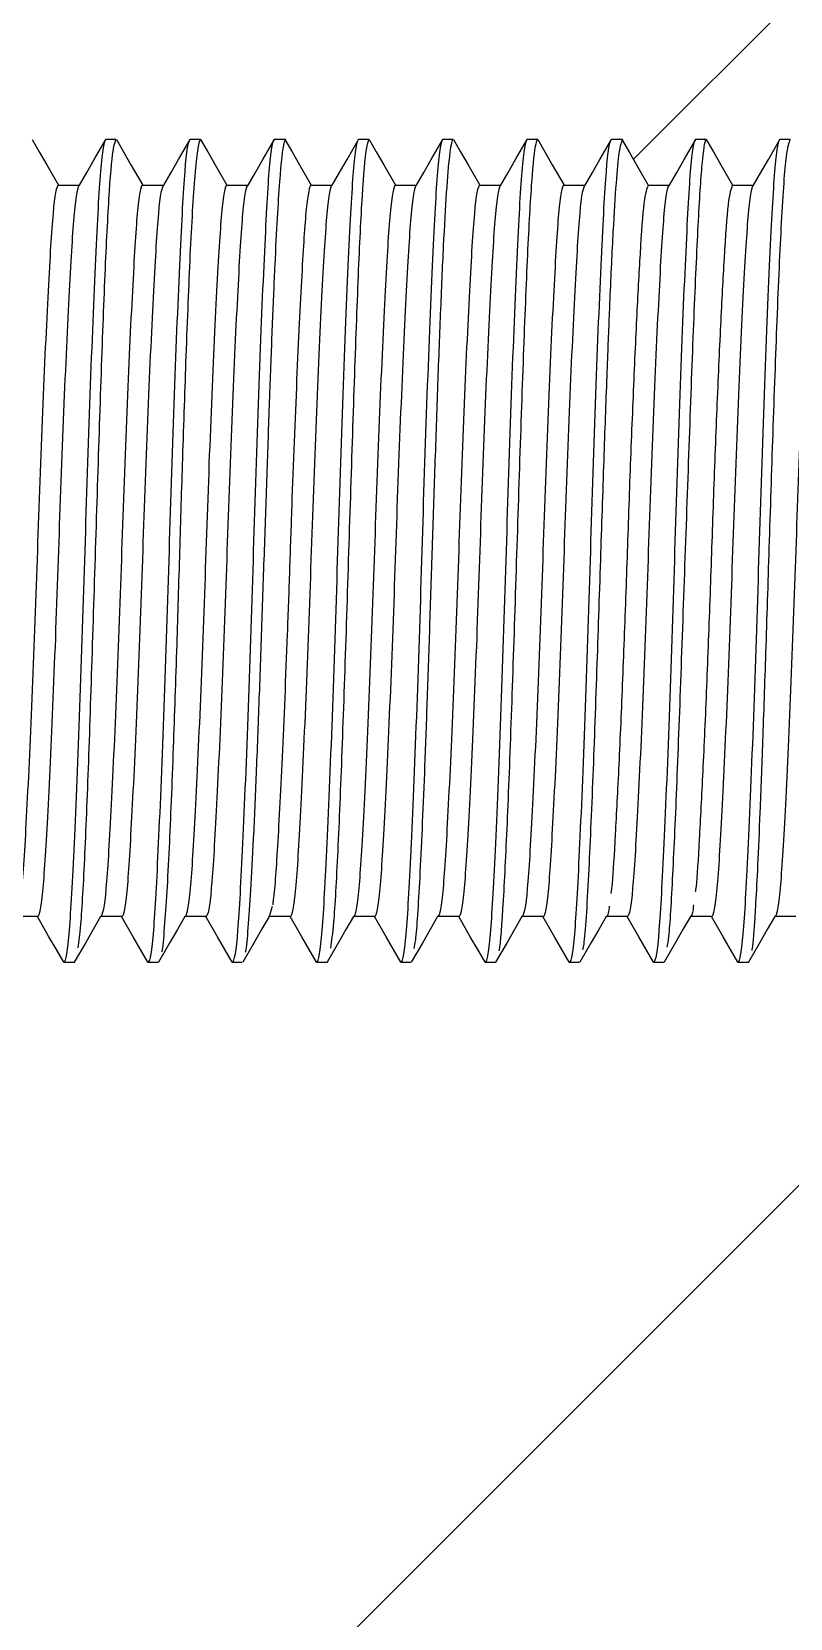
# Model space of a CAD drawing. Header units: millimetres. Extents: x 15 to 415, y 5 to 292.
# Drawn here: x 42.4 to 45.26, y 133.46 to 139.44 of the extents above; entities that cross this region are included whole.
import ezdxf

# ---------------------------------------------------------------- set-up
doc = ezdxf.new("R2010")
doc.units = ezdxf.units.MM

msp = doc.modelspace()

# ---------------------------------------------------------------- hatches: boundary and pattern name
at = {"linetype": 'Continuous', "lineweight": 18}
h = msp.add_hatch(dxfattribs=at)
h.set_pattern_fill('ANSI31', angle=3e-322, style=0)
edge = h.paths.add_edge_path(flags=0)
edge.add_line((39.778, 188.8608), (39.8782, 189.0344))
edge.add_line((39.8782, 189.0344), (40.0162, 188.8608))
edge.add_line((40.0162, 188.8608), (40.0955, 188.8608))
edge.add_line((40.0955, 188.8608), (40.1957, 189.0344))
edge.add_line((40.1957, 189.0344), (40.3337, 188.8608))
edge.add_line((40.3337, 188.8608), (40.413, 188.8608))
edge.add_line((40.413, 188.8608), (40.5132, 189.0344))
edge.add_line((40.5132, 189.0344), (40.6512, 188.8608))
edge.add_line((40.6512, 188.8608), (40.7305, 188.8608))
edge.add_line((40.7305, 188.8608), (40.8307, 189.0344))
edge.add_line((40.8307, 189.0344), (40.9687, 188.8608))
edge.add_line((40.9687, 188.8608), (41.048, 188.8608))
edge.add_line((41.048, 188.8608), (41.1482, 189.0344))
edge.add_line((41.1482, 189.0344), (41.2862, 188.8608))
edge.add_line((41.2862, 188.8608), (41.3655, 188.8608))
edge.add_line((41.3655, 188.8608), (41.4657, 189.0344))
edge.add_line((41.4657, 189.0344), (41.6037, 188.8608))
edge.add_line((41.6037, 188.8608), (41.683, 188.8608))
edge.add_line((41.683, 188.8608), (41.7832, 189.0344))
edge.add_line((41.7832, 189.0344), (41.9212, 188.8608))
edge.add_line((41.9212, 188.8608), (42.0005, 188.8608))
edge.add_line((42.0005, 188.8608), (42.1007, 189.0344))
edge.add_line((42.1007, 189.0344), (42.2387, 188.8608))
edge.add_line((42.2387, 188.8608), (42.318, 188.8608))
edge.add_line((42.318, 188.8608), (42.4182, 189.0344))
edge.add_line((42.4182, 189.0344), (42.5562, 188.8608))
edge.add_line((42.5562, 188.8608), (42.6355, 188.8608))
edge.add_line((42.6355, 188.8608), (42.7357, 189.0344))
edge.add_line((42.7357, 189.0344), (42.8737, 188.8608))
edge.add_line((42.8737, 188.8608), (42.953, 188.8608))
edge.add_line((42.953, 188.8608), (43.0532, 189.0344))
edge.add_line((43.0532, 189.0344), (43.1912, 188.8608))
edge.add_line((43.1912, 188.8608), (43.2705, 188.8608))
edge.add_line((43.2705, 188.8608), (43.3707, 189.0344))
edge.add_line((43.3707, 189.0344), (43.5087, 188.8608))
edge.add_line((43.5087, 188.8608), (43.588, 188.8608))
edge.add_line((43.588, 188.8608), (43.6882, 189.0344))
edge.add_line((43.6882, 189.0344), (43.8262, 188.8608))
edge.add_line((43.8262, 188.8608), (43.9055, 188.8608))
edge.add_line((43.9055, 188.8608), (44.0057, 189.0344))
edge.add_line((44.0057, 189.0344), (44.1437, 188.8608))
edge.add_line((44.1437, 188.8608), (44.223, 188.8608))
edge.add_line((44.223, 188.8608), (44.3232, 189.0344))
edge.add_line((44.3232, 189.0344), (44.4612, 188.8608))
edge.add_line((44.4612, 188.8608), (44.5405, 188.8608))
edge.add_line((44.5405, 188.8608), (44.6407, 189.0344))
edge.add_line((44.6407, 189.0344), (44.7787, 188.8608))
edge.add_line((44.7787, 188.8608), (44.858, 188.8608))
edge.add_line((44.858, 188.8608), (44.9582, 189.0344))
edge.add_line((44.9582, 189.0344), (45.0962, 188.8608))
edge.add_line((45.0962, 188.8608), (45.1755, 188.8608))
edge.add_line((45.1755, 188.8608), (45.2757, 189.0344))
edge.add_line((45.2757, 189.0344), (45.4137, 188.8608))
edge.add_line((45.4137, 188.8608), (45.493, 188.8608))
edge.add_line((45.493, 188.8608), (45.5932, 189.0344))
edge.add_line((45.5932, 189.0344), (45.7312, 188.8608))
edge.add_line((45.7312, 188.8608), (45.8105, 188.8608))
edge.add_line((45.8105, 188.8608), (45.9107, 189.0344))
edge.add_line((45.9107, 189.0344), (46.0487, 188.8608))
edge.add_line((46.0487, 188.8608), (46.128, 188.8608))
edge.add_line((46.128, 188.8608), (46.2282, 189.0344))
edge.add_line((46.2282, 189.0344), (46.3662, 188.8608))
edge.add_line((46.3662, 188.8608), (46.4455, 188.8608))
edge.add_line((46.4455, 188.8608), (46.5457, 189.0344))
edge.add_line((46.5457, 189.0344), (46.6837, 188.8608))
edge.add_line((46.6837, 188.8608), (46.763, 188.8608))
edge.add_line((46.763, 188.8608), (46.8632, 189.0344))
edge.add_line((46.8632, 189.0344), (47.0012, 188.8608))
edge.add_line((47.0012, 188.8608), (47.0805, 188.8608))
edge.add_line((47.0805, 188.8608), (47.1807, 189.0344))
edge.add_line((47.1807, 189.0344), (47.2026, 186.1045))
edge.add_line((47.2026, 186.1045), (47.1599, 186.1045))
edge.add_line((47.1599, 186.1045), (47.0607, 185.9326))
edge.add_line((47.0607, 185.9326), (47.0187, 185.9326))
edge.add_line((47.0187, 185.9326), (46.9218, 186.1045))
edge.add_line((46.9218, 186.1045), (46.8424, 186.1045))
edge.add_line((46.8424, 186.1045), (46.7432, 185.9326))
edge.add_line((46.7432, 185.9326), (46.705, 185.9326))
edge.add_line((46.705, 185.9326), (46.6043, 186.1045))
edge.add_line((46.6043, 186.1045), (46.5249, 186.1045))
edge.add_line((46.5249, 186.1045), (46.4257, 185.9326))
edge.add_line((46.4257, 185.9326), (46.3842, 185.9326))
edge.add_line((46.3842, 185.9326), (46.2868, 186.1045))
edge.add_line((46.2868, 186.1045), (46.2074, 186.1045))
edge.add_line((46.2074, 186.1045), (46.1082, 185.9326))
edge.add_line((46.1082, 185.9326), (46.0667, 185.9326))
edge.add_line((46.0667, 185.9326), (45.9693, 186.1045))
edge.add_line((45.9693, 186.1045), (45.8899, 186.1045))
edge.add_line((45.8899, 186.1045), (45.7907, 185.9326))
edge.add_line((45.7907, 185.9326), (45.7514, 185.9326))
edge.add_line((45.7514, 185.9326), (45.6518, 186.1045))
edge.add_line((45.6518, 186.1045), (45.5724, 186.1045))
edge.add_line((45.5724, 186.1045), (45.4732, 185.9326))
edge.add_line((45.4732, 185.9326), (45.4317, 185.9326))
edge.add_line((45.4317, 185.9326), (45.3343, 186.1045))
edge.add_line((45.3343, 186.1045), (45.2549, 186.1045))
edge.add_line((45.2549, 186.1045), (45.1557, 185.9326))
edge.add_line((45.1557, 185.9326), (45.1161, 185.9326))
edge.add_line((45.1161, 185.9326), (45.0168, 186.1045))
edge.add_line((45.0168, 186.1045), (44.9374, 186.1045))
edge.add_line((44.9374, 186.1045), (44.8382, 185.9326))
edge.add_line((44.8382, 185.9326), (44.7984, 185.9326))
edge.add_line((44.7984, 185.9326), (44.6993, 186.1045))
edge.add_line((44.6993, 186.1045), (44.6199, 186.1045))
edge.add_line((44.6199, 186.1045), (44.5207, 185.9326))
edge.add_line((44.5207, 185.9326), (44.4809, 185.9326))
edge.add_line((44.4809, 185.9326), (44.3818, 186.1045))
edge.add_line((44.3818, 186.1045), (44.3024, 186.1045))
edge.add_line((44.3024, 186.1045), (44.2032, 185.9326))
edge.add_line((44.2032, 185.9326), (44.1638, 185.9326))
edge.add_line((44.1638, 185.9326), (44.0643, 186.1045))
edge.add_line((44.0643, 186.1045), (43.9849, 186.1045))
edge.add_line((43.9849, 186.1045), (43.8857, 185.9326))
edge.add_line((43.8857, 185.9326), (43.8458, 185.9326))
edge.add_line((43.8458, 185.9326), (43.7468, 186.1045))
edge.add_line((43.7468, 186.1045), (43.6674, 186.1045))
edge.add_line((43.6674, 186.1045), (43.5682, 185.9326))
edge.add_line((43.5682, 185.9326), (43.5294, 185.9326))
edge.add_line((43.5294, 185.9326), (43.4293, 186.1045))
edge.add_line((43.4293, 186.1045), (43.3499, 186.1045))
edge.add_line((43.3499, 186.1045), (43.2507, 185.9326))
edge.add_line((43.2507, 185.9326), (43.209, 185.9326))
edge.add_line((43.209, 185.9326), (43.1118, 186.1045))
edge.add_line((43.1118, 186.1045), (43.0324, 186.1045))
edge.add_line((43.0324, 186.1045), (42.9332, 185.9326))
edge.add_line((42.9332, 185.9326), (42.8964, 185.9326))
edge.add_line((42.8964, 185.9326), (42.7943, 186.1045))
edge.add_line((42.7943, 186.1045), (42.7149, 186.1045))
edge.add_line((42.7149, 186.1045), (42.6157, 185.9326))
edge.add_line((42.6157, 185.9326), (42.576, 185.9326))
edge.add_line((42.576, 185.9326), (42.4768, 186.1045))
edge.add_line((42.4768, 186.1045), (42.3974, 186.1045))
edge.add_line((42.3974, 186.1045), (42.2982, 185.9326))
edge.add_line((42.2982, 185.9326), (42.2572, 185.9326))
edge.add_line((42.2572, 185.9326), (42.1593, 186.1045))
edge.add_line((42.1593, 186.1045), (42.0799, 186.1045))
edge.add_line((42.0799, 186.1045), (41.9807, 185.9326))
edge.add_line((41.9807, 185.9326), (41.9385, 185.9326))
edge.add_line((41.9385, 185.9326), (41.8418, 186.1045))
edge.add_line((41.8418, 186.1045), (41.7624, 186.1045))
edge.add_line((41.7624, 186.1045), (41.6632, 185.9326))
edge.add_line((41.6632, 185.9326), (41.625, 185.9326))
edge.add_line((41.625, 185.9326), (41.5243, 186.1045))
edge.add_line((41.5243, 186.1045), (41.4449, 186.1045))
edge.add_line((41.4449, 186.1045), (41.3457, 185.9326))
edge.add_line((41.3457, 185.9326), (41.306, 185.9326))
edge.add_line((41.306, 185.9326), (41.2068, 186.1045))
edge.add_line((41.2068, 186.1045), (41.1274, 186.1045))
edge.add_line((41.1274, 186.1045), (41.0282, 185.9326))
edge.add_line((41.0282, 185.9326), (40.9914, 185.9326))
edge.add_line((40.9914, 185.9326), (40.8893, 186.1045))
edge.add_line((40.8893, 186.1045), (40.8099, 186.1045))
edge.add_line((40.8099, 186.1045), (40.7107, 185.9326))
edge.add_line((40.7107, 185.9326), (40.6725, 185.9326))
edge.add_line((40.6725, 185.9326), (40.5718, 186.1045))
edge.add_line((40.5718, 186.1045), (40.4924, 186.1045))
edge.add_line((40.4924, 186.1045), (40.3932, 185.9326))
edge.add_line((40.3932, 185.9326), (40.3559, 185.9326))
edge.add_line((40.3559, 185.9326), (40.2543, 186.1045))
edge.add_line((40.2543, 186.1045), (40.1749, 186.1045))
edge.add_line((40.1749, 186.1045), (40.0757, 185.9326))
edge.add_line((40.0757, 185.9326), (40.0374, 185.9326))
edge.add_line((40.0374, 185.9326), (39.9368, 186.1045))
edge.add_line((39.9368, 186.1045), (39.8574, 186.1045))
edge.add_line((39.8574, 186.1045), (39.7582, 185.9326))
edge.add_line((39.7582, 185.9326), (39.7185, 185.9326))
edge.add_line((39.7185, 185.9326), (39.6193, 186.1045))
edge.add_line((39.6193, 186.1045), (39.5399, 186.1045))
edge.add_line((39.5399, 186.1045), (39.4407, 185.9326))
edge.add_line((39.4407, 185.9326), (39.2026, 185.9326))
edge.add_line((39.2026, 185.9326), (39.2026, 139.0326))
edge.add_line((39.2026, 139.0326), (39.2254, 139.0326))
edge.add_line((39.2254, 139.0326), (39.3246, 138.8608))
edge.add_line((39.3246, 138.8608), (39.404, 138.8608))
edge.add_line((39.404, 138.8608), (39.5032, 139.0326))
edge.add_line((39.5032, 139.0326), (39.5455, 139.0326))
edge.add_line((39.5455, 139.0326), (39.6421, 138.8608))
edge.add_line((39.6421, 138.8608), (39.7215, 138.8608))
edge.add_line((39.7215, 138.8608), (39.8207, 139.0326))
edge.add_line((39.8207, 139.0326), (39.8621, 139.0326))
edge.add_line((39.8621, 139.0326), (39.9596, 138.8608))
edge.add_line((39.9596, 138.8608), (40.039, 138.8608))
edge.add_line((40.039, 138.8608), (40.1382, 139.0326))
edge.add_line((40.1382, 139.0326), (40.1768, 139.0326))
edge.add_line((40.1768, 139.0326), (40.2771, 138.8608))
edge.add_line((40.2771, 138.8608), (40.3565, 138.8608))
edge.add_line((40.3565, 138.8608), (40.4557, 139.0326))
edge.add_line((40.4557, 139.0326), (40.4958, 139.0326))
edge.add_line((40.4958, 139.0326), (40.5946, 138.8608))
edge.add_line((40.5946, 138.8608), (40.674, 138.8608))
edge.add_line((40.674, 138.8608), (40.7732, 139.0326))
edge.add_line((40.7732, 139.0326), (40.8126, 139.0326))
edge.add_line((40.8126, 139.0326), (40.9121, 138.8608))
edge.add_line((40.9121, 138.8608), (40.9915, 138.8608))
edge.add_line((40.9915, 138.8608), (41.0907, 139.0326))
edge.add_line((41.0907, 139.0326), (41.1304, 139.0326))
edge.add_line((41.1304, 139.0326), (41.2296, 138.8608))
edge.add_line((41.2296, 138.8608), (41.309, 138.8608))
edge.add_line((41.309, 138.8608), (41.4082, 139.0326))
edge.add_line((41.4082, 139.0326), (41.4497, 139.0326))
edge.add_line((41.4497, 139.0326), (41.5471, 138.8608))
edge.add_line((41.5471, 138.8608), (41.6265, 138.8608))
edge.add_line((41.6265, 138.8608), (41.7257, 139.0326))
edge.add_line((41.7257, 139.0326), (41.765, 139.0326))
edge.add_line((41.765, 139.0326), (41.8646, 138.8608))
edge.add_line((41.8646, 138.8608), (41.944, 138.8608))
edge.add_line((41.944, 138.8608), (42.0432, 139.0326))
edge.add_line((42.0432, 139.0326), (42.0843, 139.0326))
edge.add_line((42.0843, 139.0326), (42.1821, 138.8608))
edge.add_line((42.1821, 138.8608), (42.2615, 138.8608))
edge.add_line((42.2615, 138.8608), (42.3607, 139.0326))
edge.add_line((42.3607, 139.0326), (42.3976, 139.0326))
edge.add_line((42.3976, 139.0326), (42.4996, 138.8608))
edge.add_line((42.4996, 138.8608), (42.579, 138.8608))
edge.add_line((42.579, 138.8608), (42.6782, 139.0326))
edge.add_line((42.6782, 139.0326), (42.7164, 139.0326))
edge.add_line((42.7164, 139.0326), (42.8171, 138.8608))
edge.add_line((42.8171, 138.8608), (42.8965, 138.8608))
edge.add_line((42.8965, 138.8608), (42.9957, 139.0326))
edge.add_line((42.9957, 139.0326), (43.0354, 139.0326))
edge.add_line((43.0354, 139.0326), (43.1346, 138.8608))
edge.add_line((43.1346, 138.8608), (43.214, 138.8608))
edge.add_line((43.214, 138.8608), (43.3132, 139.0326))
edge.add_line((43.3132, 139.0326), (43.3558, 139.0326))
edge.add_line((43.3558, 139.0326), (43.4521, 138.8608))
edge.add_line((43.4521, 138.8608), (43.5315, 138.8608))
edge.add_line((43.5315, 138.8608), (43.6307, 139.0326))
edge.add_line((43.6307, 139.0326), (43.6696, 139.0326))
edge.add_line((43.6696, 139.0326), (43.7696, 138.8608))
edge.add_line((43.7696, 138.8608), (43.849, 138.8608))
edge.add_line((43.849, 138.8608), (43.9482, 139.0326))
edge.add_line((43.9482, 139.0326), (43.9871, 139.0326))
edge.add_line((43.9871, 139.0326), (44.0871, 138.8608))
edge.add_line((44.0871, 138.8608), (44.1665, 138.8608))
edge.add_line((44.1665, 138.8608), (44.2657, 139.0326))
edge.add_line((44.2657, 139.0326), (44.3053, 139.0326))
edge.add_line((44.3053, 139.0326), (44.4046, 138.8608))
edge.add_line((44.4046, 138.8608), (44.484, 138.8608))
edge.add_line((44.484, 138.8608), (44.5832, 139.0326))
edge.add_line((44.5832, 139.0326), (44.6247, 139.0326))
edge.add_line((44.6247, 139.0326), (44.7221, 138.8608))
edge.add_line((44.7221, 138.8608), (44.8015, 138.8608))
edge.add_line((44.8015, 138.8608), (44.9007, 139.0326))
edge.add_line((44.9007, 139.0326), (44.9404, 139.0326))
edge.add_line((44.9404, 139.0326), (45.0396, 138.8608))
edge.add_line((45.0396, 138.8608), (45.119, 138.8608))
edge.add_line((45.119, 138.8608), (45.2182, 139.0326))
edge.add_line((45.2182, 139.0326), (45.2561, 139.0326))
edge.add_line((45.2561, 139.0326), (45.3571, 138.8608))
edge.add_line((45.3571, 138.8608), (45.4365, 138.8608))
edge.add_line((45.4365, 138.8608), (45.5357, 139.0326))
edge.add_line((45.5357, 139.0326), (45.5771, 139.0326))
edge.add_line((45.5771, 139.0326), (45.6746, 138.8608))
edge.add_line((45.6746, 138.8608), (45.754, 138.8608))
edge.add_line((45.754, 138.8608), (45.8532, 139.0326))
edge.add_line((45.8532, 139.0326), (45.89, 139.0326))
edge.add_line((45.89, 139.0326), (45.9921, 138.8608))
edge.add_line((45.9921, 138.8608), (46.0715, 138.8608))
edge.add_line((46.0715, 138.8608), (46.1707, 139.0326))
edge.add_line((46.1707, 139.0326), (46.2085, 139.0326))
edge.add_line((46.2085, 139.0326), (46.3096, 138.8608))
edge.add_line((46.3096, 138.8608), (46.389, 138.8608))
edge.add_line((46.389, 138.8608), (46.4882, 139.0326))
edge.add_line((46.4882, 139.0326), (46.5295, 139.0326))
edge.add_line((46.5295, 139.0326), (46.6271, 138.8608))
edge.add_line((46.6271, 138.8608), (46.7065, 138.8608))
edge.add_line((46.7065, 138.8608), (46.8057, 139.0326))
edge.add_line((46.8057, 139.0326), (46.8454, 139.0326))
edge.add_line((46.8454, 139.0326), (46.9446, 138.8608))
edge.add_line((46.9446, 138.8608), (47.024, 138.8608))
edge.add_line((47.024, 138.8608), (47.1232, 139.0326))
edge.add_line((47.1232, 139.0326), (47.2026, 139.0326))
edge.add_line((47.2026, 139.0326), (47.2026, 135.9326))
edge.add_line((47.2026, 135.9326), (46.9644, 135.9326))
edge.add_line((46.9644, 135.9326), (46.8652, 136.1045))
edge.add_line((46.8652, 136.1045), (46.7858, 136.1045))
edge.add_line((46.7858, 136.1045), (46.6866, 135.9326))
edge.add_line((46.6866, 135.9326), (46.6469, 135.9326))
edge.add_line((46.6469, 135.9326), (46.5477, 136.1045))
edge.add_line((46.5477, 136.1045), (46.4683, 136.1045))
edge.add_line((46.4683, 136.1045), (46.3691, 135.9326))
edge.add_line((46.3691, 135.9326), (46.3294, 135.9326))
edge.add_line((46.3294, 135.9326), (46.2302, 136.1045))
edge.add_line((46.2302, 136.1045), (46.1508, 136.1045))
edge.add_line((46.1508, 136.1045), (46.0516, 135.9326))
edge.add_line((46.0516, 135.9326), (46.0119, 135.9326))
edge.add_line((46.0119, 135.9326), (45.9127, 136.1045))
edge.add_line((45.9127, 136.1045), (45.8333, 136.1045))
edge.add_line((45.8333, 136.1045), (45.7341, 135.9326))
edge.add_line((45.7341, 135.9326), (45.6944, 135.9326))
edge.add_line((45.6944, 135.9326), (45.5952, 136.1045))
edge.add_line((45.5952, 136.1045), (45.5158, 136.1045))
edge.add_line((45.5158, 136.1045), (45.4166, 135.9326))
edge.add_line((45.4166, 135.9326), (45.3769, 135.9326))
edge.add_line((45.3769, 135.9326), (45.2777, 136.1045))
edge.add_line((45.2777, 136.1045), (45.1983, 136.1045))
edge.add_line((45.1983, 136.1045), (45.0991, 135.9326))
edge.add_line((45.0991, 135.9326), (45.0594, 135.9326))
edge.add_line((45.0594, 135.9326), (44.9602, 136.1045))
edge.add_line((44.9602, 136.1045), (44.8808, 136.1045))
edge.add_line((44.8808, 136.1045), (44.7816, 135.9326))
edge.add_line((44.7816, 135.9326), (44.7419, 135.9326))
edge.add_line((44.7419, 135.9326), (44.6427, 136.1045))
edge.add_line((44.6427, 136.1045), (44.5633, 136.1045))
edge.add_line((44.5633, 136.1045), (44.4641, 135.9326))
edge.add_line((44.4641, 135.9326), (44.4244, 135.9326))
edge.add_line((44.4244, 135.9326), (44.3252, 136.1045))
edge.add_line((44.3252, 136.1045), (44.2458, 136.1045))
edge.add_line((44.2458, 136.1045), (44.1466, 135.9326))
edge.add_line((44.1466, 135.9326), (44.1069, 135.9326))
edge.add_line((44.1069, 135.9326), (44.0077, 136.1045))
edge.add_line((44.0077, 136.1045), (43.9283, 136.1045))
edge.add_line((43.9283, 136.1045), (43.8291, 135.9326))
edge.add_line((43.8291, 135.9326), (43.7894, 135.9326))
edge.add_line((43.7894, 135.9326), (43.6902, 136.1045))
edge.add_line((43.6902, 136.1045), (43.6108, 136.1045))
edge.add_line((43.6108, 136.1045), (43.5116, 135.9326))
edge.add_line((43.5116, 135.9326), (43.4719, 135.9326))
edge.add_line((43.4719, 135.9326), (43.3727, 136.1045))
edge.add_line((43.3727, 136.1045), (43.2933, 136.1045))
edge.add_line((43.2933, 136.1045), (43.1941, 135.9326))
edge.add_line((43.1941, 135.9326), (43.1544, 135.9326))
edge.add_line((43.1544, 135.9326), (43.0552, 136.1045))
edge.add_line((43.0552, 136.1045), (42.9758, 136.1045))
edge.add_line((42.9758, 136.1045), (42.8766, 135.9326))
edge.add_line((42.8766, 135.9326), (42.8369, 135.9326))
edge.add_line((42.8369, 135.9326), (42.7377, 136.1045))
edge.add_line((42.7377, 136.1045), (42.6583, 136.1045))
edge.add_line((42.6583, 136.1045), (42.5591, 135.9326))
edge.add_line((42.5591, 135.9326), (42.5194, 135.9326))
edge.add_line((42.5194, 135.9326), (42.4202, 136.1045))
edge.add_line((42.4202, 136.1045), (42.3408, 136.1045))
edge.add_line((42.3408, 136.1045), (42.2416, 135.9326))
edge.add_line((42.2416, 135.9326), (42.2019, 135.9326))
edge.add_line((42.2019, 135.9326), (42.1027, 136.1045))
edge.add_line((42.1027, 136.1045), (42.0233, 136.1045))
edge.add_line((42.0233, 136.1045), (41.9241, 135.9326))
edge.add_line((41.9241, 135.9326), (41.8844, 135.9326))
edge.add_line((41.8844, 135.9326), (41.7852, 136.1045))
edge.add_line((41.7852, 136.1045), (41.7058, 136.1045))
edge.add_line((41.7058, 136.1045), (41.6066, 135.9326))
edge.add_line((41.6066, 135.9326), (41.5669, 135.9326))
edge.add_line((41.5669, 135.9326), (41.4677, 136.1045))
edge.add_line((41.4677, 136.1045), (41.3883, 136.1045))
edge.add_line((41.3883, 136.1045), (41.2891, 135.9326))
edge.add_line((41.2891, 135.9326), (41.2494, 135.9326))
edge.add_line((41.2494, 135.9326), (41.1502, 136.1045))
edge.add_line((41.1502, 136.1045), (41.0708, 136.1045))
edge.add_line((41.0708, 136.1045), (40.9716, 135.9326))
edge.add_line((40.9716, 135.9326), (40.9319, 135.9326))
edge.add_line((40.9319, 135.9326), (40.8327, 136.1045))
edge.add_line((40.8327, 136.1045), (40.7533, 136.1045))
edge.add_line((40.7533, 136.1045), (40.6541, 135.9326))
edge.add_line((40.6541, 135.9326), (40.6144, 135.9326))
edge.add_line((40.6144, 135.9326), (40.5152, 136.1045))
edge.add_line((40.5152, 136.1045), (40.4358, 136.1045))
edge.add_line((40.4358, 136.1045), (40.3366, 135.9326))
edge.add_line((40.3366, 135.9326), (40.2969, 135.9326))
edge.add_line((40.2969, 135.9326), (40.1977, 136.1045))
edge.add_line((40.1977, 136.1045), (40.1183, 136.1045))
edge.add_line((40.1183, 136.1045), (40.0191, 135.9326))
edge.add_line((40.0191, 135.9326), (39.9794, 135.9326))
edge.add_line((39.9794, 135.9326), (39.8802, 136.1045))
edge.add_line((39.8802, 136.1045), (39.8008, 136.1045))
edge.add_line((39.8008, 136.1045), (39.7016, 135.9326))
edge.add_line((39.7016, 135.9326), (39.6619, 135.9326))
edge.add_line((39.6619, 135.9326), (39.5627, 136.1045))
edge.add_line((39.5627, 136.1045), (39.4833, 136.1045))
edge.add_line((39.4833, 136.1045), (39.3841, 135.9326))
edge.add_line((39.3841, 135.9326), (39.3444, 135.9326))
edge.add_line((39.3444, 135.9326), (39.2452, 136.1045))
edge.add_line((39.2452, 136.1045), (39.1658, 136.1045))
edge.add_line((39.1658, 136.1045), (39.0666, 135.9326))
edge.add_line((39.0666, 135.9326), (39.2024, 135.9326))
edge.add_line((39.2024, 135.9326), (39.2026, 127.4826))
edge.add_line((39.2026, 127.4826), (51.2026, 127.4826))
edge.add_line((51.2026, 127.4826), (51.2026, 197.4826))
edge.add_line((51.2026, 197.4826), (39.2026, 197.4826))
edge.add_line((39.2026, 197.4826), (39.2026, 189.0326))
edge.add_spline(control_points=[(39.2026, 189.0326), (39.229, 189.0326), (39.2555, 189.0326), (39.2819, 189.0326)], knot_values=[0, 0, 0, 0, 1, 1, 1, 1], weights=[1, 1, 1, 1], degree=3, periodic=0)
edge.add_line((39.2819, 189.0326), (39.3812, 188.8608))
edge.add_line((39.3812, 188.8608), (39.4605, 188.8608))
edge.add_line((39.4605, 188.8608), (39.5607, 189.0344))
edge.add_line((39.5607, 189.0344), (39.6987, 188.8608))
edge.add_line((39.6987, 188.8608), (39.778, 188.8608))

# ---------------------------------------------------------------- linework, layer by layer
at = {"color": 7, "linetype": 'Continuous', "lineweight": 25}
for p, q in [((42.7164, 139.0326), (42.6782, 139.0326)), ((43.0354, 139.0326), (42.9957, 139.0326)), ((43.3558, 139.0326), (43.3132, 139.0326)), ((43.6696, 139.0326), (43.6307, 139.0326)), ((43.9871, 139.0326), (43.9482, 139.0326)), ((44.3053, 139.0326), (44.2657, 139.0326)), ((44.6247, 139.0326), (44.5832, 139.0326)), ((44.9404, 139.0326), (44.9007, 139.0326)), ((45.2561, 139.0326), (45.2182, 139.0326)), ((42.4996, 138.8608), (42.579, 138.8608)), ((42.8171, 138.8608), (42.8965, 138.8608)), ((43.1346, 138.8608), (43.214, 138.8608)), ((43.4521, 138.8608), (43.5315, 138.8608)), ((43.7696, 138.8608), (43.849, 138.8608)), ((44.0871, 138.8608), (44.1665, 138.8608)), ((44.4046, 138.8608), (44.484, 138.8608)), ((44.7221, 138.8608), (44.8015, 138.8608)), ((45.0396, 138.8608), (45.119, 138.8608)), ((43.3048, 136.1429), (43.2933, 136.1045)), ((42.4202, 136.1045), (42.3408, 136.1045)), ((42.7377, 136.1045), (42.6583, 136.1045)), ((43.0552, 136.1045), (42.9758, 136.1045)), ((43.3727, 136.1045), (43.2933, 136.1045)), ((43.6902, 136.1045), (43.6108, 136.1045)), ((44.0077, 136.1045), (43.9283, 136.1045)), ((44.3252, 136.1045), (44.2458, 136.1045)), ((44.6427, 136.1045), (44.5633, 136.1045)), ((44.9602, 136.1045), (44.8808, 136.1045)), ((45.2777, 136.1045), (45.1983, 136.1045)), ((42.5194, 135.9326), (42.5613, 135.9326)), ((42.8369, 135.9326), (42.8766, 135.9326)), ((43.1544, 135.9326), (43.1923, 135.9326)), ((43.4719, 135.9326), (43.5128, 135.9326)), ((43.7894, 135.9326), (43.8276, 135.9326)), ((44.1069, 135.9326), (44.1471, 135.9326)), ((44.4244, 135.9326), (44.4634, 135.9326)), ((44.7419, 135.9326), (44.7816, 135.9326)), ((45.0594, 135.9326), (45.101, 135.9326))]:
    msp.add_line(p, q, dxfattribs=at)
at = {"color": 7, "linetype": 'Continuous', "lineweight": 25, "flags": 128}
for points in [[(42.4004, 139.0326), (42.4273, 138.986), (42.4553, 138.9374), (42.4996, 138.8608)], [(42.579, 138.8608), (42.6067, 138.9088), (42.6344, 138.9569), (42.6782, 139.0326)], [(42.7179, 139.0326), (42.7448, 138.986), (42.7728, 138.9374), (42.8171, 138.8608)], [(42.8965, 138.8608), (42.9242, 138.9088), (42.9519, 138.9569), (42.9957, 139.0326)], [(43.0354, 139.0326), (43.0623, 138.986), (43.0903, 138.9374), (43.1346, 138.8608)], [(43.214, 138.8608), (43.2417, 138.9088), (43.2694, 138.9569), (43.3132, 139.0326)], [(43.3529, 139.0326), (43.3798, 138.986), (43.4078, 138.9374), (43.4521, 138.8608)], [(43.5315, 138.8608), (43.5592, 138.9088), (43.5869, 138.9569), (43.6307, 139.0326)], [(43.6704, 139.0326), (43.6973, 138.986), (43.7253, 138.9374), (43.7696, 138.8608)], [(43.849, 138.8608), (43.8767, 138.9088), (43.9044, 138.9569), (43.9482, 139.0326)], [(43.9879, 139.0326), (44.0148, 138.986), (44.0428, 138.9374), (44.0871, 138.8608)], [(44.1665, 138.8608), (44.1942, 138.9088), (44.2219, 138.9569), (44.2657, 139.0326)], [(44.3054, 139.0326), (44.3323, 138.986), (44.3603, 138.9374), (44.4046, 138.8608)], [(44.484, 138.8608), (44.5117, 138.9088), (44.5394, 138.9569), (44.5832, 139.0326)], [(44.6229, 139.0326), (44.6498, 138.986), (44.6778, 138.9374), (44.7221, 138.8608)], [(44.8015, 138.8608), (44.8292, 138.9088), (44.8569, 138.9569), (44.9007, 139.0326)], [(44.9404, 139.0326), (44.9673, 138.986), (44.9953, 138.9374), (45.0396, 138.8608)], [(45.119, 138.8608), (45.1467, 138.9088), (45.1744, 138.9569), (45.2182, 139.0326)], [(42.5194, 135.9326), (42.4917, 135.9807), (42.464, 136.0287), (42.4202, 136.1045)], [(42.6583, 136.1045), (42.6303, 136.0559), (42.6022, 136.0073), (42.5591, 135.9326)], [(42.8369, 135.9326), (42.8092, 135.9807), (42.7815, 136.0287), (42.7377, 136.1045)], [(42.9758, 136.1045), (42.9478, 136.0559), (42.9197, 136.0073), (42.8766, 135.9326)], [(43.1544, 135.9326), (43.1267, 135.9807), (43.099, 136.0287), (43.0552, 136.1045)], [(43.2933, 136.1045), (43.2653, 136.0559), (43.2372, 136.0073), (43.1941, 135.9326)], [(43.4719, 135.9326), (43.4442, 135.9807), (43.4165, 136.0287), (43.3727, 136.1045)], [(43.6108, 136.1045), (43.5828, 136.0559), (43.5547, 136.0073), (43.5116, 135.9326)], [(43.7894, 135.9326), (43.7617, 135.9807), (43.734, 136.0287), (43.6902, 136.1045)], [(43.9283, 136.1045), (43.9003, 136.0559), (43.8722, 136.0073), (43.8291, 135.9326)], [(44.1069, 135.9326), (44.0792, 135.9807), (44.0515, 136.0287), (44.0077, 136.1045)], [(44.2458, 136.1045), (44.2178, 136.0559), (44.1897, 136.0073), (44.1466, 135.9326)], [(44.4244, 135.9326), (44.3967, 135.9807), (44.369, 136.0287), (44.3252, 136.1045)], [(44.5633, 136.1045), (44.5353, 136.0559), (44.5072, 136.0073), (44.4641, 135.9326)], [(44.7419, 135.9326), (44.7142, 135.9807), (44.6865, 136.0287), (44.6427, 136.1045)], [(44.8808, 136.1045), (44.8528, 136.0559), (44.8247, 136.0073), (44.7816, 135.9326)], [(45.0594, 135.9326), (45.0317, 135.9807), (45.004, 136.0287), (44.9602, 136.1045)], [(45.1983, 136.1045), (45.1703, 136.0559), (45.1422, 136.0073), (45.0991, 135.9326)]]:
    msp.add_lwpolyline(points, dxfattribs=at)
at = {"color": 7, "linetype": 'Continuous', "lineweight": 25}
for points, knots in [([(42.6782, 139.0326), (42.6711, 139.0326), (42.664, 138.9894), (42.6546, 138.8738), (42.6518, 138.828), (42.6458, 138.719), (42.6426, 138.6554), (42.6325, 138.4401), (42.6252, 138.2629), (42.6112, 137.8805), (42.6045, 137.6764), (42.5931, 137.2889), (42.5864, 137.0848), (42.5724, 136.7024), (42.5651, 136.5252), (42.5551, 136.3098), (42.5518, 136.2462), (42.5458, 136.1373), (42.543, 136.0915), (42.5336, 135.9759), (42.5265, 135.9326), (42.5194, 135.9326)], [0, 0, 0, 0, 0.125, 0.125, 0.1875, 0.1875, 0.25, 0.25, 0.375, 0.375, 0.5, 0.5, 0.625, 0.625, 0.75, 0.75, 0.8125, 0.8125, 0.875, 0.875, 1, 1, 1, 1]), ([(42.7164, 139.0326), (42.7124, 139.0241), (42.7031, 139.0044), (42.6887, 138.8273), (42.6733, 138.5176), (42.6581, 138.1077), (42.643, 137.6394), (42.6281, 137.156), (42.6133, 136.7016), (42.5982, 136.3262), (42.5846, 136.0715), (42.576, 136.0115), (42.5725, 135.9873)], [0, 0, 0, 0, 0.081364, 0.18712, 0.292877, 0.398631, 0.504384, 0.610137, 0.716154, 0.822295, 0.928437, 1, 1, 1, 1]), ([(42.9957, 139.0326), (42.9886, 139.0326), (42.9815, 138.9894), (42.9721, 138.8738), (42.9693, 138.828), (42.9633, 138.719), (42.9601, 138.6554), (42.95, 138.4401), (42.9427, 138.2629), (42.9287, 137.8805), (42.922, 137.6764), (42.9106, 137.2889), (42.9039, 137.0848), (42.8899, 136.7024), (42.8826, 136.5252), (42.8726, 136.3098), (42.8693, 136.2462), (42.8633, 136.1373), (42.8605, 136.0915), (42.8511, 135.9759), (42.844, 135.9326), (42.8369, 135.9326)], [0, 0, 0, 0, 0.125, 0.125, 0.1875, 0.1875, 0.25, 0.25, 0.375, 0.375, 0.5, 0.5, 0.625, 0.625, 0.75, 0.75, 0.8125, 0.8125, 0.875, 0.875, 1, 1, 1, 1]), ([(43.0354, 139.0326), (43.0347, 139.0324), (43.0306, 139.0311), (43.0232, 139.0008), (43.0133, 138.9064), (43.0041, 138.7702), (42.9929, 138.556), (42.9804, 138.2452), (42.9672, 137.8537), (42.9559, 137.4799), (42.9447, 137.1061), (42.9314, 136.7141), (42.9189, 136.4045), (42.9077, 136.1897), (42.8984, 136.0595), (42.8919, 135.9849), (42.8885, 135.9723), (42.8884, 135.972)], [0, 0, 0, 0, 0.012239, 0.080305, 0.144967, 0.206227, 0.264078, 0.36925, 0.460888, 0.538957, 0.617203, 0.709026, 0.814392, 0.872347, 0.933706, 0.998475, 1, 1, 1, 1]), ([(43.3132, 139.0326), (43.3061, 139.0326), (43.299, 138.9894), (43.2896, 138.8738), (43.2868, 138.828), (43.2808, 138.719), (43.2776, 138.6554), (43.2675, 138.4401), (43.2602, 138.2629), (43.2462, 137.8805), (43.2395, 137.6764), (43.2281, 137.2889), (43.2214, 137.0848), (43.2074, 136.7024), (43.2001, 136.5252), (43.1901, 136.3098), (43.1868, 136.2462), (43.1808, 136.1373), (43.178, 136.0915), (43.1686, 135.9759), (43.1615, 135.9326), (43.1544, 135.9326)], [0, 0, 0, 0, 0.125, 0.125, 0.1875, 0.1875, 0.25, 0.25, 0.375, 0.375, 0.5, 0.5, 0.625, 0.625, 0.75, 0.75, 0.8125, 0.8125, 0.875, 0.875, 1, 1, 1, 1]), ([(43.3557, 139.0326), (43.3535, 139.0299), (43.3458, 139.0205), (43.3351, 138.9207), (43.3236, 138.7418), (43.3146, 138.5638), (43.3053, 138.3475), (43.2958, 138.0974), (43.2861, 137.8201), (43.276, 137.5241), (43.2657, 137.2197), (43.2552, 136.9192), (43.2445, 136.6389), (43.234, 136.3956), (43.2237, 136.1988), (43.2139, 136.06), (43.2071, 135.9854), (43.2037, 135.9715), (43.2034, 135.9704)], [0, 0, 0, 0, 0.0448616, 0.1563137, 0.2144341, 0.2740277, 0.3350934, 0.397631, 0.461639, 0.5271188, 0.5940696, 0.6624912, 0.7322785, 0.8009113, 0.8675131, 0.9320869, 0.9946303, 1, 1, 1, 1]), ([(43.6307, 139.0326), (43.6236, 139.0326), (43.6165, 138.9894), (43.6071, 138.8738), (43.6043, 138.828), (43.5983, 138.719), (43.5951, 138.6554), (43.585, 138.4401), (43.5777, 138.2629), (43.5637, 137.8805), (43.557, 137.6764), (43.5456, 137.2889), (43.5389, 137.0848), (43.5249, 136.7024), (43.5176, 136.5252), (43.5076, 136.3098), (43.5043, 136.2462), (43.4983, 136.1373), (43.4955, 136.0915), (43.4861, 135.9759), (43.479, 135.9326), (43.4719, 135.9326)], [0, 0, 0, 0, 0.125, 0.125, 0.1875, 0.1875, 0.25, 0.25, 0.375, 0.375, 0.5, 0.5, 0.625, 0.625, 0.75, 0.75, 0.8125, 0.8125, 0.875, 0.875, 1, 1, 1, 1]), ([(43.6696, 139.0326), (43.6659, 139.0252), (43.6571, 139.0073), (43.6434, 138.8402), (43.6286, 138.5356), (43.6137, 138.1283), (43.5985, 137.6597), (43.5832, 137.1744), (43.5676, 136.7171), (43.5519, 136.3378), (43.5375, 136.0766), (43.5284, 136.0128), (43.5245, 135.9863)], [0, 0, 0, 0, 0.075888, 0.181704, 0.287572, 0.393758, 0.499943, 0.60613, 0.712319, 0.818508, 0.924699, 1, 1, 1, 1]), ([(43.9482, 139.0326), (43.9411, 139.0326), (43.934, 138.9894), (43.9246, 138.8738), (43.9218, 138.828), (43.9158, 138.719), (43.9126, 138.6554), (43.9025, 138.4401), (43.8952, 138.2629), (43.8812, 137.8805), (43.8745, 137.6764), (43.8631, 137.2889), (43.8564, 137.0848), (43.8424, 136.7024), (43.8351, 136.5252), (43.8251, 136.3098), (43.8218, 136.2462), (43.8158, 136.1373), (43.813, 136.0915), (43.8036, 135.9759), (43.7965, 135.9326), (43.7894, 135.9326)], [0, 0, 0, 0, 0.125, 0.125, 0.1875, 0.1875, 0.25, 0.25, 0.375, 0.375, 0.5, 0.5, 0.625, 0.625, 0.75, 0.75, 0.8125, 0.8125, 0.875, 0.875, 1, 1, 1, 1]), ([(43.9871, 139.0326), (43.9863, 139.0323), (43.9815, 139.0302), (43.9728, 138.9853), (43.9611, 138.8463), (43.9496, 138.6411), (43.9385, 138.3857), (43.9277, 138.0963), (43.9172, 137.7889), (43.907, 137.4781), (43.8972, 137.1769), (43.8876, 136.8965), (43.8755, 136.5661), (43.8611, 136.2437), (43.8478, 136.0267), (43.8404, 135.9932), (43.8384, 135.9842)], [0, 0, 0, 0, 0.015693, 0.096571, 0.175393, 0.252155, 0.32686, 0.399502, 0.470085, 0.538605, 0.605064, 0.669459, 0.731793, 0.849822, 0.959678, 1, 1, 1, 1]), ([(44.2657, 139.0326), (44.2586, 139.0326), (44.2515, 138.9894), (44.2421, 138.8738), (44.2393, 138.828), (44.2333, 138.719), (44.2301, 138.6554), (44.22, 138.4401), (44.2127, 138.2629), (44.1987, 137.8805), (44.192, 137.6764), (44.1806, 137.2889), (44.1739, 137.0848), (44.1599, 136.7024), (44.1526, 136.5252), (44.1426, 136.3098), (44.1393, 136.2462), (44.1333, 136.1373), (44.1305, 136.0915), (44.1211, 135.9759), (44.114, 135.9326), (44.1069, 135.9326)], [0, 0, 0, 0, 0.125, 0.125, 0.1875, 0.1875, 0.25, 0.25, 0.375, 0.375, 0.5, 0.5, 0.625, 0.625, 0.75, 0.75, 0.8125, 0.8125, 0.875, 0.875, 1, 1, 1, 1]), ([(44.3053, 139.0326), (44.3034, 139.0307), (44.2964, 139.0233), (44.2841, 138.9194), (44.2685, 138.6572), (44.253, 138.2821), (44.2374, 137.8318), (44.2219, 137.3481), (44.2064, 136.8778), (44.1908, 136.4612), (44.1752, 136.1538), (44.1644, 135.9966), (44.1588, 135.9768), (44.1584, 135.9754)], [0, 0, 0, 0, 0.038306, 0.144188, 0.25007, 0.355949, 0.46183, 0.56771, 0.673596, 0.779675, 0.885755, 0.991834, 1, 1, 1, 1]), ([(44.5832, 139.0326), (44.5761, 139.0326), (44.569, 138.9894), (44.5596, 138.8738), (44.5568, 138.828), (44.5508, 138.719), (44.5476, 138.6554), (44.5375, 138.4401), (44.5302, 138.2629), (44.5162, 137.8805), (44.5095, 137.6764), (44.4981, 137.2889), (44.4914, 137.0848), (44.4774, 136.7024), (44.4701, 136.5252), (44.4601, 136.3098), (44.4568, 136.2462), (44.4508, 136.1373), (44.448, 136.0915), (44.4386, 135.9759), (44.4315, 135.9326), (44.4244, 135.9326)], [0, 0, 0, 0, 0.125, 0.125, 0.1875, 0.1875, 0.25, 0.25, 0.375, 0.375, 0.5, 0.5, 0.625, 0.625, 0.75, 0.75, 0.8125, 0.8125, 0.875, 0.875, 1, 1, 1, 1]), ([(44.6247, 139.0326), (44.6202, 139.0228), (44.6122, 139.005), (44.6003, 138.875), (44.5889, 138.6916), (44.5796, 138.4944), (44.5728, 138.3302), (44.569, 138.2328), (44.5627, 138.069), (44.5536, 137.8136), (44.541, 137.4337), (44.527, 137.012), (44.5117, 136.5826), (44.4951, 136.2161), (44.4824, 136.0101), (44.4753, 135.9838), (44.4741, 135.9796)], [0, 0, 0, 0, 0.088281, 0.158911, 0.233584, 0.312296, 0.339489, 0.367131, 0.387414, 0.461216, 0.54481, 0.638178, 0.741301, 0.854158, 0.976725, 1, 1, 1, 1]), ([(44.9007, 139.0326), (44.8936, 139.0326), (44.8865, 138.9894), (44.8771, 138.8738), (44.8743, 138.828), (44.8683, 138.719), (44.8651, 138.6554), (44.855, 138.4401), (44.8477, 138.2629), (44.8337, 137.8805), (44.827, 137.6764), (44.8156, 137.2889), (44.8089, 137.0848), (44.7949, 136.7024), (44.7876, 136.5252), (44.7776, 136.3098), (44.7743, 136.2462), (44.7683, 136.1373), (44.7655, 136.0915), (44.7561, 135.9759), (44.749, 135.9326), (44.7419, 135.9326)], [0, 0, 0, 0, 0.125, 0.125, 0.1875, 0.1875, 0.25, 0.25, 0.375, 0.375, 0.5, 0.5, 0.625, 0.625, 0.75, 0.75, 0.8125, 0.8125, 0.875, 0.875, 1, 1, 1, 1]), ([(44.9404, 139.0326), (44.9404, 139.0326), (44.9356, 139.0326), (44.926, 138.9823), (44.9109, 138.7648), (44.8953, 138.4257), (44.8792, 137.9971), (44.8623, 137.5196), (44.8453, 137.0392), (44.8291, 136.5986), (44.8134, 136.2503), (44.8011, 136.0373), (44.7942, 136.0003), (44.7921, 135.9892)], [0, 0, 0, 0, 0.000394, 0.106379, 0.212367, 0.31836, 0.424357, 0.530359, 0.636362, 0.74236, 0.848354, 0.954346, 1, 1, 1, 1]), ([(45.2182, 139.0326), (45.2111, 139.0326), (45.204, 138.9894), (45.1946, 138.8738), (45.1918, 138.828), (45.1858, 138.719), (45.1826, 138.6554), (45.1725, 138.4401), (45.1652, 138.2629), (45.1512, 137.8805), (45.1445, 137.6764), (45.1331, 137.2889), (45.1264, 137.0848), (45.1124, 136.7024), (45.1051, 136.5252), (45.0951, 136.3098), (45.0918, 136.2462), (45.0858, 136.1373), (45.083, 136.0915), (45.0736, 135.9759), (45.0665, 135.9326), (45.0594, 135.9326)], [0, 0, 0, 0, 0.125, 0.125, 0.1875, 0.1875, 0.25, 0.25, 0.375, 0.375, 0.5, 0.5, 0.625, 0.625, 0.75, 0.75, 0.8125, 0.8125, 0.875, 0.875, 1, 1, 1, 1]), ([(45.2561, 139.0326), (45.2512, 139.0199), (45.2401, 138.9915), (45.2235, 138.7506), (45.2067, 138.3761), (45.1912, 137.9416), (45.1771, 137.5063), (45.1644, 137.1086), (45.153, 136.7711), (45.1429, 136.5025), (45.1342, 136.3008), (45.1277, 136.1747), (45.1225, 136.0893), (45.1181, 136.0325), (45.1144, 135.9868), (45.1122, 135.9792), (45.1116, 135.9773)], [0, 0, 0, 0, 0.099413, 0.221027, 0.334234, 0.43902, 0.535364, 0.623254, 0.702676, 0.773617, 0.83607, 0.890021, 0.917248, 0.952662, 0.98808, 1, 1, 1, 1]), ([(42.4996, 138.8608), (42.4925, 138.8608), (42.4854, 138.8224), (42.476, 138.7195), (42.4732, 138.6788), (42.4672, 138.582), (42.464, 138.5254), (42.4539, 138.3339), (42.4466, 138.1764), (42.4326, 137.8364), (42.4259, 137.6549), (42.4145, 137.3104), (42.4078, 137.1289), (42.3938, 136.7889), (42.3865, 136.6314), (42.3765, 136.4399), (42.3732, 136.3833), (42.3672, 136.2864), (42.3644, 136.2458), (42.355, 136.1429), (42.3479, 136.1045), (42.3408, 136.1045)], [0, 0, 0, 0, 0.125, 0.125, 0.1875, 0.1875, 0.25, 0.25, 0.375, 0.375, 0.5, 0.5, 0.625, 0.625, 0.75, 0.75, 0.8125, 0.8125, 0.875, 0.875, 1, 1, 1, 1]), ([(42.579, 138.8608), (42.5719, 138.8608), (42.5648, 138.8224), (42.5554, 138.7195), (42.5526, 138.6788), (42.5466, 138.582), (42.5433, 138.5254), (42.5333, 138.3339), (42.526, 138.1764), (42.512, 137.8364), (42.5053, 137.6549), (42.4939, 137.3104), (42.4872, 137.1289), (42.4732, 136.7889), (42.4659, 136.6314), (42.4558, 136.4399), (42.4526, 136.3833), (42.4466, 136.2864), (42.4438, 136.2458), (42.4344, 136.1429), (42.4273, 136.1045), (42.4202, 136.1045)], [0, 0, 0, 0, 0.125, 0.125, 0.1875, 0.1875, 0.25, 0.25, 0.375, 0.375, 0.5, 0.5, 0.625, 0.625, 0.75, 0.75, 0.8125, 0.8125, 0.875, 0.875, 1, 1, 1, 1]), ([(42.8171, 138.8608), (42.81, 138.8608), (42.8029, 138.8224), (42.7935, 138.7195), (42.7907, 138.6788), (42.7847, 138.582), (42.7815, 138.5254), (42.7714, 138.3339), (42.7641, 138.1764), (42.7501, 137.8364), (42.7434, 137.6549), (42.732, 137.3104), (42.7253, 137.1289), (42.7113, 136.7889), (42.704, 136.6314), (42.694, 136.4399), (42.6907, 136.3833), (42.6847, 136.2864), (42.6819, 136.2458), (42.6725, 136.1429), (42.6654, 136.1045), (42.6583, 136.1045)], [0, 0, 0, 0, 0.125, 0.125, 0.1875, 0.1875, 0.25, 0.25, 0.375, 0.375, 0.5, 0.5, 0.625, 0.625, 0.75, 0.75, 0.8125, 0.8125, 0.875, 0.875, 1, 1, 1, 1]), ([(42.8965, 138.8608), (42.8894, 138.8608), (42.8823, 138.8224), (42.8729, 138.7195), (42.8701, 138.6788), (42.8641, 138.582), (42.8608, 138.5254), (42.8508, 138.3339), (42.8435, 138.1764), (42.8295, 137.8364), (42.8228, 137.6549), (42.8114, 137.3104), (42.8047, 137.1289), (42.7907, 136.7889), (42.7834, 136.6314), (42.7733, 136.4399), (42.7701, 136.3833), (42.7641, 136.2864), (42.7613, 136.2458), (42.7519, 136.1429), (42.7448, 136.1045), (42.7377, 136.1045)], [0, 0, 0, 0, 0.125, 0.125, 0.1875, 0.1875, 0.25, 0.25, 0.375, 0.375, 0.5, 0.5, 0.625, 0.625, 0.75, 0.75, 0.8125, 0.8125, 0.875, 0.875, 1, 1, 1, 1]), ([(43.1346, 138.8608), (43.1275, 138.8608), (43.1204, 138.8224), (43.111, 138.7195), (43.1082, 138.6788), (43.1022, 138.582), (43.099, 138.5254), (43.0889, 138.3339), (43.0816, 138.1764), (43.0676, 137.8364), (43.0609, 137.6549), (43.0495, 137.3104), (43.0428, 137.1289), (43.0288, 136.7889), (43.0215, 136.6314), (43.0115, 136.4399), (43.0082, 136.3833), (43.0022, 136.2864), (42.9994, 136.2458), (42.99, 136.1429), (42.9829, 136.1045), (42.9758, 136.1045)], [0, 0, 0, 0, 0.125, 0.125, 0.1875, 0.1875, 0.25, 0.25, 0.375, 0.375, 0.5, 0.5, 0.625, 0.625, 0.75, 0.75, 0.8125, 0.8125, 0.875, 0.875, 1, 1, 1, 1]), ([(43.214, 138.8608), (43.2069, 138.8608), (43.1998, 138.8224), (43.1904, 138.7195), (43.1876, 138.6788), (43.1816, 138.582), (43.1783, 138.5254), (43.1683, 138.3339), (43.161, 138.1764), (43.147, 137.8364), (43.1403, 137.6549), (43.1289, 137.3104), (43.1222, 137.1289), (43.1082, 136.7889), (43.1009, 136.6314), (43.0908, 136.4399), (43.0876, 136.3833), (43.0816, 136.2864), (43.0788, 136.2458), (43.0694, 136.1429), (43.0623, 136.1045), (43.0552, 136.1045)], [0, 0, 0, 0, 0.125, 0.125, 0.1875, 0.1875, 0.25, 0.25, 0.375, 0.375, 0.5, 0.5, 0.625, 0.625, 0.75, 0.75, 0.8125, 0.8125, 0.875, 0.875, 1, 1, 1, 1]), ([(43.4521, 138.8608), (43.4456, 138.8608), (43.4391, 138.8284), (43.4273, 138.711), (43.4223, 138.6295), (43.4103, 138.4121), (43.4037, 138.2769), (43.3907, 137.9768), (43.3843, 137.8125), (43.3756, 137.5698), (43.373, 137.4906), (43.3675, 137.3303), (43.3646, 137.2488), (43.3554, 137.0061), (43.3488, 136.847), (43.3358, 136.5667), (43.3295, 136.446), (43.3211, 136.3069), (43.3185, 136.2675), (43.3129, 136.1992), (43.3099, 136.1709), (43.3068, 136.1496)], [0, 0, 0, 0, 0.125, 0.125, 0.25, 0.25, 0.375, 0.375, 0.5, 0.5, 0.5625, 0.5625, 0.625, 0.625, 0.75, 0.75, 0.875, 0.875, 0.9375, 0.9375, 1, 1, 1, 1]), ([(43.5315, 138.8608), (43.5244, 138.8608), (43.5173, 138.8224), (43.5079, 138.7195), (43.5051, 138.6788), (43.4991, 138.582), (43.4958, 138.5254), (43.4858, 138.3339), (43.4785, 138.1764), (43.4645, 137.8364), (43.4578, 137.6549), (43.4464, 137.3104), (43.4397, 137.1289), (43.4257, 136.7889), (43.4184, 136.6314), (43.4083, 136.4399), (43.4051, 136.3833), (43.3991, 136.2864), (43.3963, 136.2458), (43.3869, 136.1429), (43.3798, 136.1045), (43.3727, 136.1045)], [0, 0, 0, 0, 0.125, 0.125, 0.1875, 0.1875, 0.25, 0.25, 0.375, 0.375, 0.5, 0.5, 0.625, 0.625, 0.75, 0.75, 0.8125, 0.8125, 0.875, 0.875, 1, 1, 1, 1]), ([(43.7696, 138.8608), (43.7625, 138.8608), (43.7554, 138.8224), (43.746, 138.7195), (43.7432, 138.6788), (43.7372, 138.582), (43.734, 138.5254), (43.7239, 138.3339), (43.7166, 138.1764), (43.7026, 137.8364), (43.6959, 137.6549), (43.6845, 137.3104), (43.6778, 137.1289), (43.6638, 136.7889), (43.6565, 136.6314), (43.6465, 136.4399), (43.6432, 136.3833), (43.6372, 136.2864), (43.6344, 136.2458), (43.625, 136.1429), (43.6179, 136.1045), (43.6108, 136.1045)], [0, 0, 0, 0, 0.125, 0.125, 0.1875, 0.1875, 0.25, 0.25, 0.375, 0.375, 0.5, 0.5, 0.625, 0.625, 0.75, 0.75, 0.8125, 0.8125, 0.875, 0.875, 1, 1, 1, 1]), ([(43.849, 138.8608), (43.8419, 138.8608), (43.8348, 138.8224), (43.8254, 138.7195), (43.8226, 138.6788), (43.8166, 138.582), (43.8133, 138.5254), (43.8033, 138.3339), (43.796, 138.1764), (43.782, 137.8364), (43.7753, 137.6549), (43.7639, 137.3104), (43.7572, 137.1289), (43.7432, 136.7889), (43.7359, 136.6314), (43.7258, 136.4399), (43.7226, 136.3833), (43.7166, 136.2864), (43.7138, 136.2458), (43.7044, 136.1429), (43.6973, 136.1045), (43.6902, 136.1045)], [0, 0, 0, 0, 0.125, 0.125, 0.1875, 0.1875, 0.25, 0.25, 0.375, 0.375, 0.5, 0.5, 0.625, 0.625, 0.75, 0.75, 0.8125, 0.8125, 0.875, 0.875, 1, 1, 1, 1]), ([(44.0871, 138.8608), (44.08, 138.8608), (44.0729, 138.8224), (44.0635, 138.7195), (44.0607, 138.6788), (44.0547, 138.582), (44.0515, 138.5254), (44.0414, 138.3339), (44.0341, 138.1764), (44.0201, 137.8364), (44.0134, 137.6549), (44.002, 137.3104), (43.9953, 137.1289), (43.9813, 136.7889), (43.974, 136.6314), (43.964, 136.4399), (43.9607, 136.3833), (43.9547, 136.2864), (43.9519, 136.2458), (43.9425, 136.1429), (43.9354, 136.1045), (43.9283, 136.1045)], [0, 0, 0, 0, 0.125, 0.125, 0.1875, 0.1875, 0.25, 0.25, 0.375, 0.375, 0.5, 0.5, 0.625, 0.625, 0.75, 0.75, 0.8125, 0.8125, 0.875, 0.875, 1, 1, 1, 1]), ([(44.1665, 138.8608), (44.1594, 138.8608), (44.1523, 138.8224), (44.1429, 138.7195), (44.1401, 138.6788), (44.1341, 138.582), (44.1308, 138.5254), (44.1208, 138.3339), (44.1135, 138.1764), (44.0995, 137.8364), (44.0928, 137.6549), (44.0814, 137.3104), (44.0747, 137.1289), (44.0607, 136.7889), (44.0534, 136.6314), (44.0433, 136.4399), (44.0401, 136.3833), (44.0341, 136.2864), (44.0313, 136.2458), (44.0219, 136.1429), (44.0148, 136.1045), (44.0077, 136.1045)], [0, 0, 0, 0, 0.125, 0.125, 0.1875, 0.1875, 0.25, 0.25, 0.375, 0.375, 0.5, 0.5, 0.625, 0.625, 0.75, 0.75, 0.8125, 0.8125, 0.875, 0.875, 1, 1, 1, 1]), ([(44.4046, 138.8608), (44.3975, 138.8608), (44.3904, 138.8224), (44.381, 138.7195), (44.3782, 138.6788), (44.3722, 138.582), (44.369, 138.5254), (44.3589, 138.3339), (44.3516, 138.1764), (44.3376, 137.8364), (44.3309, 137.6549), (44.3195, 137.3104), (44.3128, 137.1289), (44.2988, 136.7889), (44.2915, 136.6314), (44.2815, 136.4399), (44.2782, 136.3833), (44.2722, 136.2864), (44.2694, 136.2458), (44.26, 136.1429), (44.2529, 136.1045), (44.2458, 136.1045)], [0, 0, 0, 0, 0.125, 0.125, 0.1875, 0.1875, 0.25, 0.25, 0.375, 0.375, 0.5, 0.5, 0.625, 0.625, 0.75, 0.75, 0.8125, 0.8125, 0.875, 0.875, 1, 1, 1, 1]), ([(44.484, 138.8608), (44.4769, 138.8608), (44.4698, 138.8224), (44.4604, 138.7195), (44.4576, 138.6788), (44.4516, 138.582), (44.4483, 138.5254), (44.4383, 138.3339), (44.431, 138.1764), (44.417, 137.8364), (44.4103, 137.6549), (44.3989, 137.3104), (44.3922, 137.1289), (44.3782, 136.7889), (44.3709, 136.6314), (44.3608, 136.4399), (44.3576, 136.3833), (44.3516, 136.2864), (44.3488, 136.2458), (44.3394, 136.1429), (44.3323, 136.1045), (44.3252, 136.1045)], [0, 0, 0, 0, 0.125, 0.125, 0.1875, 0.1875, 0.25, 0.25, 0.375, 0.375, 0.5, 0.5, 0.625, 0.625, 0.75, 0.75, 0.8125, 0.8125, 0.875, 0.875, 1, 1, 1, 1]), ([(44.7221, 138.8608), (44.7164, 138.8473), (44.7053, 138.8209), (44.6919, 138.6267), (44.6777, 138.3643), (44.6637, 138.0521), (44.65, 137.7044), (44.6383, 137.3447), (44.625, 136.9927), (44.611, 136.6683), (44.5973, 136.4089), (44.5882, 136.246), (44.5823, 136.2034), (44.5807, 136.1919)], [0, 0, 0, 0, 0.113304, 0.222098, 0.315137, 0.410179, 0.50393, 0.594221, 0.68721, 0.782246, 0.876038, 0.966345, 1, 1, 1, 1]), ([(44.8015, 138.8608), (44.7944, 138.8608), (44.7873, 138.8224), (44.7779, 138.7195), (44.7751, 138.6788), (44.7691, 138.582), (44.7658, 138.5254), (44.7558, 138.3339), (44.7485, 138.1764), (44.7345, 137.8364), (44.7278, 137.6549), (44.7164, 137.3104), (44.7097, 137.1289), (44.6957, 136.7889), (44.6884, 136.6314), (44.6783, 136.4399), (44.6751, 136.3833), (44.6691, 136.2864), (44.6663, 136.2458), (44.6569, 136.1429), (44.6498, 136.1045), (44.6427, 136.1045)], [0, 0, 0, 0, 0.125, 0.125, 0.1875, 0.1875, 0.25, 0.25, 0.375, 0.375, 0.5, 0.5, 0.625, 0.625, 0.75, 0.75, 0.8125, 0.8125, 0.875, 0.875, 1, 1, 1, 1]), ([(45.0396, 138.8608), (45.0337, 138.8464), (45.0223, 138.8181), (45.0086, 138.6128), (44.9941, 138.3408), (44.98, 138.0244), (44.9665, 137.675), (44.9548, 137.3151), (44.9414, 136.9647), (44.9273, 136.6437), (44.9137, 136.3914), (44.9053, 136.2401), (44.9, 136.2039), (44.8991, 136.1974)], [0, 0, 0, 0, 0.117831, 0.231002, 0.324924, 0.420595, 0.514697, 0.605509, 0.699383, 0.795052, 0.889198, 0.980016, 1, 1, 1, 1]), ([(45.119, 138.8608), (45.1119, 138.8608), (45.1048, 138.8224), (45.0954, 138.7195), (45.0926, 138.6788), (45.0866, 138.582), (45.0833, 138.5254), (45.0733, 138.3339), (45.066, 138.1764), (45.052, 137.8364), (45.0453, 137.6549), (45.0339, 137.3104), (45.0272, 137.1289), (45.0132, 136.7889), (45.0059, 136.6314), (44.9958, 136.4399), (44.9926, 136.3833), (44.9866, 136.2864), (44.9838, 136.2458), (44.9744, 136.1429), (44.9673, 136.1045), (44.9602, 136.1045)], [0, 0, 0, 0, 0.125, 0.125, 0.1875, 0.1875, 0.25, 0.25, 0.375, 0.375, 0.5, 0.5, 0.625, 0.625, 0.75, 0.75, 0.8125, 0.8125, 0.875, 0.875, 1, 1, 1, 1]), ([(45.3571, 138.8608), (45.35, 138.8608), (45.3429, 138.8224), (45.3335, 138.7195), (45.3307, 138.6788), (45.3247, 138.582), (45.3215, 138.5254), (45.3114, 138.3339), (45.3041, 138.1764), (45.2901, 137.8364), (45.2834, 137.6549), (45.272, 137.3104), (45.2653, 137.1289), (45.2513, 136.7889), (45.244, 136.6314), (45.234, 136.4399), (45.2307, 136.3833), (45.2247, 136.2864), (45.2219, 136.2458), (45.2125, 136.1429), (45.2054, 136.1045), (45.1983, 136.1045)], [0, 0, 0, 0, 0.125, 0.125, 0.1875, 0.1875, 0.25, 0.25, 0.375, 0.375, 0.5, 0.5, 0.625, 0.625, 0.75, 0.75, 0.8125, 0.8125, 0.875, 0.875, 1, 1, 1, 1]), ([(44.5747, 136.1436), (44.5739, 136.1367), (44.5702, 136.1049), (44.5664, 136.1047), (44.5633, 136.1045)], [0, 0, 0, 0, 0.218356, 1, 1, 1, 1]), ([(44.8926, 136.1492), (44.8913, 136.1381), (44.8875, 136.1059), (44.8835, 136.105), (44.8808, 136.1045)], [0, 0, 0, 0, 0.3456545, 1, 1, 1, 1])]:
    msp.add_open_spline(points, degree=3, knots=knots, dxfattribs=at)

doc.saveas('drawing.dxf')
